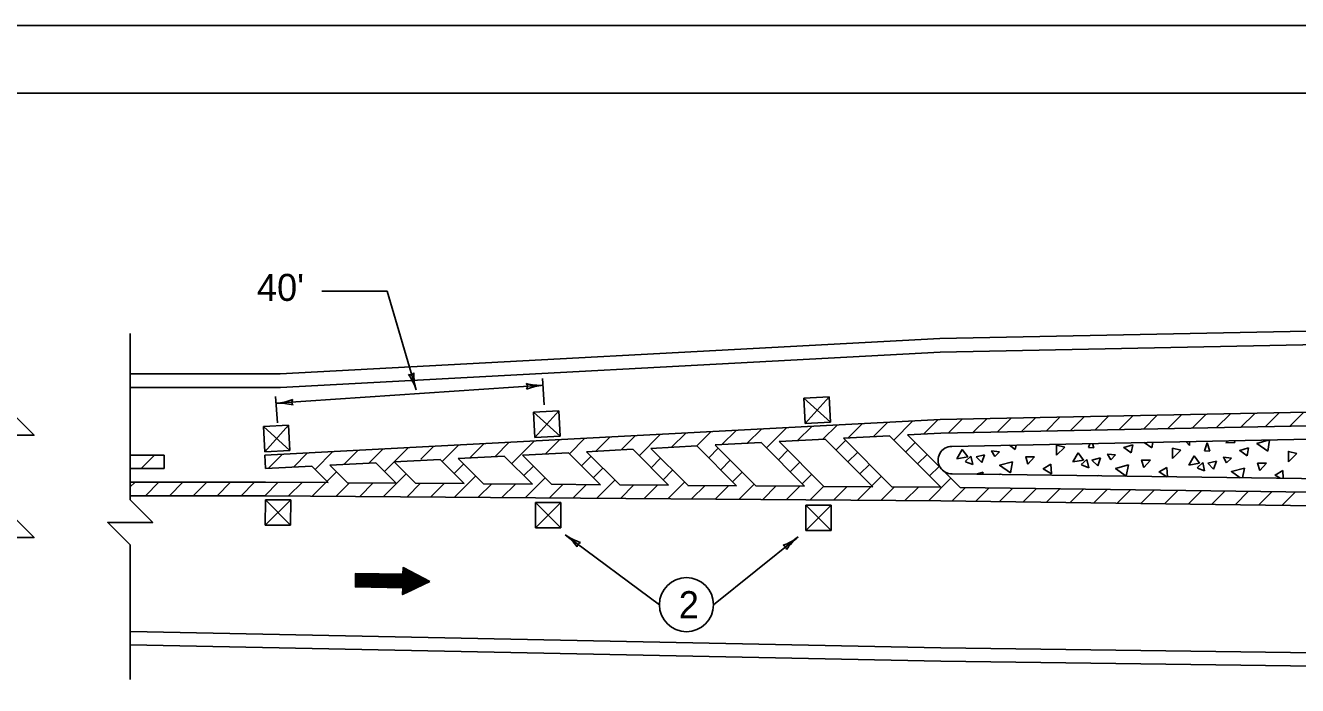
# Model space of a CAD drawing. Extents: x 998.7 to 1037.3, y 998.8 to 1023.1.
# Drawn here: x 1014.6 to 1024.01, y 1017.12 to 1022 of the extents above; entities that cross this region are included whole.
import ezdxf

# ---------------------------------------------------------------- set-up
doc = ezdxf.new("R2010")
doc.units = 0
for name, color, linetype in [('Level 1', 7, 'Continuous'), ('Level 10', 7, 'Continuous'), ('Level 14', 7, 'Continuous')]:
    doc.layers.add(name, color=color, linetype=linetype)

msp = doc.modelspace()

# ---------------------------------------------------------------- linework, layer by layer
at = {"layer": 'Level 1'}
for p, q in [((1016.7934, 1020.0346), (1017.2755, 1020.0346)), ((1017.2755, 1020.0346), (1017.4901, 1019.3045)), ((1018.4316, 1019.3393), (1016.4542, 1019.2055)), ((1018.4249, 1019.3893), (1018.438, 1019.1948)), ((1016.4508, 1019.2565), (1016.4639, 1019.0621)), ((1020.3599, 1019.2446), (1020.5472, 1019.2544)), ((1020.3698, 1019.0573), (1020.3599, 1019.2446)), ((1020.3599, 1019.2446), (1020.557, 1019.0672)), ((1020.3698, 1019.0573), (1020.5472, 1019.2544)), ((1020.5472, 1019.2544), (1020.557, 1019.0672)), ((1018.3599, 1019.1396), (1018.5472, 1019.1494)), ((1018.3698, 1018.9523), (1018.3599, 1019.1396)), ((1018.3599, 1019.1396), (1018.557, 1018.9622)), ((1018.3698, 1018.9523), (1018.5472, 1019.1494)), ((1018.5472, 1019.1494), (1018.557, 1018.9622)), ((1023.5958, 1019.0294), (1023.6978, 1019.1315)), ((1023.7761, 1019.0331), (1023.8782, 1019.1351)), ((1023.9565, 1019.0367), (1024.0585, 1019.1387)), ((1016.3599, 1019.0346), (1016.5472, 1019.0444)), ((1016.3698, 1018.8473), (1016.5472, 1019.0444)), ((1016.5472, 1019.0444), (1016.557, 1018.8572)), ((1020.557, 1019.0672), (1020.3698, 1019.0573)), ((1020.5004, 1018.9393), (1020.6059, 1019.0448)), ((1020.6868, 1018.949), (1020.7925, 1019.0546)), ((1020.8735, 1018.9588), (1020.9791, 1019.0644)), ((1021.0251, 1018.9335), (1021.1657, 1019.0743)), ((1021.2465, 1018.9783), (1021.3522, 1019.084)), ((1021.4312, 1018.9862), (1021.5332, 1019.0882)), ((1021.4549, 1018.8867), (1031.375, 1019.085)), ((1021.6115, 1018.9898), (1021.7136, 1019.0918)), ((1021.7919, 1018.9934), (1021.8939, 1019.0954)), ((1021.9723, 1018.997), (1022.0743, 1019.099)), ((1022.1527, 1019.0006), (1022.2547, 1019.1026)), ((1022.3331, 1019.0042), (1022.4351, 1019.1063)), ((1022.5134, 1019.0078), (1022.6155, 1019.1098)), ((1022.6938, 1019.0114), (1022.7958, 1019.1134)), ((1022.8742, 1019.015), (1022.9763, 1019.1171)), ((1023.0546, 1019.0186), (1023.1566, 1019.1207)), ((1023.235, 1019.0223), (1023.337, 1019.1243)), ((1023.4153, 1019.0258), (1023.5174, 1019.1278)), ((1016.3698, 1018.8473), (1016.3599, 1019.0346)), ((1016.3599, 1019.0346), (1016.557, 1018.8572)), ((1018.557, 1018.9622), (1018.3698, 1018.9523)), ((1018.626, 1018.8327), (1018.7402, 1018.9468)), ((1018.8211, 1018.851), (1018.9268, 1018.9567)), ((1019.0078, 1018.8608), (1019.1133, 1018.9664)), ((1019.1412, 1018.8175), (1019.2998, 1018.9763)), ((1019.3808, 1018.8804), (1019.4864, 1018.986)), ((1019.5673, 1018.8902), (1019.673, 1018.9958)), ((1019.7541, 1018.9001), (1019.8596, 1019.0056)), ((1019.9406, 1018.9098), (1020.0462, 1019.0154)), ((1020.0831, 1018.8756), (1020.2328, 1019.0253)), ((1020.3138, 1018.9294), (1020.4193, 1019.035)), ((1016.557, 1018.8572), (1016.3698, 1018.8473)), ((1016.7422, 1018.7166), (1016.8744, 1018.8488)), ((1016.9553, 1018.7529), (1017.061, 1018.8587)), ((1017.1418, 1018.7628), (1017.2474, 1018.8684)), ((1017.3283, 1018.7725), (1017.4341, 1018.8783)), ((1017.5255, 1018.7928), (1017.6207, 1018.888)), ((1017.6842, 1018.7748), (1017.8073, 1018.8978)), ((1017.8882, 1018.802), (1017.9938, 1018.9077)), ((1018.0748, 1018.8118), (1018.1804, 1018.9174)), ((1018.1993, 1018.7594), (1018.367, 1018.9273)), ((1018.4479, 1018.8314), (1018.5536, 1018.937)), ((1019.6563, 1018.8023), (1019.7272, 1018.8732)), ((1020.1715, 1018.7872), (1020.2423, 1018.8579)), ((1020.5983, 1018.8604), (1020.669, 1018.9311)), ((1021.1134, 1018.8452), (1021.1842, 1018.9159)), ((1021.5333, 1018.8635), (1021.4932, 1018.7951)), ((1021.5733, 1018.8093), (1021.5333, 1018.8635)), ((1021.7737, 1018.8116), (1021.809, 1018.847)), ((1021.9245, 1018.8635), (1021.9311, 1018.8962)), ((1022.0778, 1018.8988), (1022.0778, 1018.8991)), ((1022.2309, 1018.8211), (1022.2922, 1018.8823)), ((1022.4773, 1018.9071), (1022.4666, 1018.8776)), ((1022.4666, 1018.8776), (1022.5067, 1018.8753)), ((1022.5067, 1018.8753), (1022.4968, 1018.9075)), ((1022.7825, 1018.8399), (1022.7943, 1018.8988)), ((1022.9357, 1018.8753), (1022.9425, 1018.9164)), ((1023.0889, 1018.7975), (1023.1502, 1018.8588)), ((1023.2138, 1018.8941), (1023.1888, 1018.9213)), ((1023.2158, 1018.9218), (1023.2138, 1018.8941)), ((1023.3458, 1018.913), (1023.3246, 1018.8541)), ((1023.3246, 1018.8541), (1023.3647, 1018.8517)), ((1023.3647, 1018.8517), (1023.3458, 1018.913)), ((1023.4825, 1018.913), (1023.4984, 1018.9275)), ((1023.4825, 1018.913), (1023.5508, 1018.9153)), ((1023.5469, 1018.9285), (1023.5508, 1018.9153)), ((1023.6404, 1018.8163), (1023.6522, 1018.8753)), ((1023.7937, 1018.8517), (1023.8073, 1018.9337)), ((1015.375, 1018.8193), (1015.3783, 1018.8225)), ((1015.455, 1018.7225), (1015.555, 1018.8225)), ((1015.625, 1018.7225), (1015.625, 1018.8225)), ((1016.3698, 1018.8223), (1016.375, 1018.7225)), ((1016.3956, 1018.7236), (1016.5013, 1018.8293)), ((1016.5822, 1018.7334), (1016.6878, 1018.839)), ((1017.2573, 1018.7014), (1017.3281, 1018.7722)), ((1017.7725, 1018.6863), (1017.8432, 1018.757)), ((1018.7145, 1018.7443), (1018.7852, 1018.815)), ((1019.2295, 1018.7292), (1019.3003, 1018.7999)), ((1019.7448, 1018.714), (1019.8155, 1018.7848)), ((1020.2599, 1018.6988), (1020.3306, 1018.7695)), ((1020.6867, 1018.772), (1020.7574, 1018.8428)), ((1020.7751, 1018.6837), (1020.8458, 1018.7543)), ((1021.2018, 1018.7569), (1021.2725, 1018.8276)), ((1021.4932, 1018.7951), (1021.5733, 1018.8093)), ((1021.5969, 1018.814), (1021.5544, 1018.7763)), ((1021.5568, 1018.7739), (1021.611, 1018.7527)), ((1021.611, 1018.7527), (1021.5969, 1018.814)), ((1021.6983, 1018.8258), (1021.6346, 1018.8093)), ((1021.6346, 1018.8093), (1021.677, 1018.7668)), ((1021.677, 1018.7668), (1021.6983, 1018.8258)), ((1021.8892, 1018.6914), (1021.9057, 1018.7739)), ((1022.0188, 1018.7551), (1022.0683, 1018.8093)), ((1022.1932, 1018.6843), (1022.1885, 1018.7551)), ((1022.3912, 1018.8399), (1022.3512, 1018.7716)), ((1022.3512, 1018.7716), (1022.4313, 1018.7857)), ((1022.4313, 1018.7857), (1022.3912, 1018.8399)), ((1022.4548, 1018.7904), (1022.4124, 1018.7527)), ((1022.469, 1018.7292), (1022.4548, 1018.7904)), ((1022.5562, 1018.8022), (1022.4926, 1018.7857)), ((1022.4926, 1018.7857), (1022.535, 1018.7433)), ((1022.535, 1018.7433), (1022.5562, 1018.8022)), ((1022.6316, 1018.7881), (1022.667, 1018.8234)), ((1022.8768, 1018.7315), (1022.9263, 1018.7857)), ((1023.2492, 1018.8163), (1023.2091, 1018.748)), ((1023.2091, 1018.748), (1023.2893, 1018.7622)), ((1023.2893, 1018.7622), (1023.2492, 1018.8163)), ((1023.3128, 1018.7668), (1023.2703, 1018.7292)), ((1023.3269, 1018.7056), (1023.3128, 1018.7668)), ((1023.4142, 1018.7786), (1023.3505, 1018.7622)), ((1023.3505, 1018.7622), (1023.3929, 1018.7197)), ((1023.3929, 1018.7197), (1023.4142, 1018.7786)), ((1023.4896, 1018.7645), (1023.5249, 1018.7998)), ((1023.7347, 1018.7079), (1023.7842, 1018.7622)), ((1023.9468, 1018.7739), (1024.0081, 1018.8352)), ((1016.8306, 1018.6283), (1016.9013, 1018.699)), ((1017.3459, 1018.6133), (1017.4166, 1018.6839)), ((1017.775, 1018.512), (1017.9316, 1018.6686)), ((1018.2877, 1018.6711), (1018.3583, 1018.7418)), ((1018.8028, 1018.6559), (1018.8735, 1018.7267)), ((1019.3179, 1018.6408), (1019.3887, 1018.7115)), ((1019.8332, 1018.6257), (1019.9038, 1018.6963)), ((1020.3483, 1018.6105), (1020.419, 1018.6812)), ((1020.8634, 1018.5953), (1020.9342, 1018.666)), ((1021.2903, 1018.6684), (1021.3609, 1018.7392)), ((1021.4589, 1018.6838), (1021.4589, 1018.6841)), ((1034.8727, 1018.5049), (1021.4589, 1018.6838)), ((1021.6833, 1018.6808), (1021.6864, 1018.6962)), ((1021.8161, 1018.6843), (1021.8088, 1018.6792)), ((1021.8161, 1018.6791), (1021.8161, 1018.6843)), ((1022.4148, 1018.7503), (1022.469, 1018.7292)), ((1022.5438, 1018.6693), (1022.5444, 1018.6726)), ((1022.7471, 1018.6678), (1022.7636, 1018.7503)), ((1023.0511, 1018.6626), (1023.0464, 1018.7315)), ((1023.2728, 1018.7268), (1023.3269, 1018.7056)), ((1023.6073, 1018.6552), (1023.6216, 1018.7268)), ((1023.9082, 1018.6512), (1023.9044, 1018.7079)), ((1015.375, 1018.5869), (1015.4106, 1018.6225)), ((1015.4874, 1018.5225), (1015.5874, 1018.6225)), ((1015.6642, 1018.5225), (1015.7642, 1018.6225)), ((1015.8409, 1018.5225), (1015.9409, 1018.6225)), ((1016.0178, 1018.5225), (1016.1178, 1018.6225)), ((1016.1945, 1018.5225), (1016.2945, 1018.6225)), ((1016.3713, 1018.5225), (1016.4706, 1018.6218)), ((1016.5468, 1018.5213), (1016.6461, 1018.6205)), ((1016.7223, 1018.5199), (1016.8216, 1018.6193)), ((1016.8977, 1018.5186), (1016.997, 1018.6179)), ((1017.0732, 1018.5173), (1017.1724, 1018.6165)), ((1017.2486, 1018.5159), (1017.3478, 1018.6152)), ((1017.4241, 1018.5147), (1017.5233, 1018.6139)), ((1017.5995, 1018.5133), (1017.6988, 1018.6126)), ((1017.9504, 1018.5107), (1018.0498, 1018.6099)), ((1018.1259, 1018.5093), (1018.2253, 1018.6086)), ((1018.3013, 1018.5081), (1018.4468, 1018.6535)), ((1018.4768, 1018.5068), (1018.5761, 1018.6059)), ((1018.6523, 1018.5054), (1018.7514, 1018.6046)), ((1018.8278, 1018.5041), (1018.9618, 1018.6383)), ((1019.0032, 1018.5028), (1019.1025, 1018.6021)), ((1019.1787, 1018.5015), (1019.2779, 1018.6008)), ((1019.3542, 1018.5002), (1019.4771, 1018.6231)), ((1019.5296, 1018.4988), (1019.6287, 1018.5981)), ((1019.7051, 1018.4975), (1019.8043, 1018.5968)), ((1019.8805, 1018.4962), (1019.9923, 1018.608)), ((1020.056, 1018.4949), (1020.1553, 1018.5942)), ((1020.2314, 1018.4936), (1020.3307, 1018.5928)), ((1020.4069, 1018.4923), (1020.5062, 1018.5915)), ((1020.5823, 1018.4909), (1020.6816, 1018.5902)), ((1020.7578, 1018.4896), (1020.8573, 1018.5888)), ((1020.9333, 1018.4883), (1021.0324, 1018.5875)), ((1021.1088, 1018.487), (1021.2078, 1018.5863)), ((1021.2842, 1018.4857), (1021.4493, 1018.6508)), ((1021.4592, 1018.4838), (1021.5578, 1018.5825)), ((1021.6336, 1018.4815), (1021.7323, 1018.5803)), ((1021.8081, 1018.4792), (1021.9068, 1018.5779)), ((1021.9825, 1018.4769), (1022.0812, 1018.5756)), ((1022.1569, 1018.4746), (1022.2557, 1018.5733)), ((1022.3314, 1018.4723), (1022.4301, 1018.5709)), ((1022.5058, 1018.4699), (1022.6045, 1018.5686)), ((1022.6803, 1018.4676), (1022.779, 1018.5663)), ((1016.3738, 1018.305), (1016.375, 1018.4925)), ((1016.3738, 1018.305), (1016.5625, 1018.4913)), ((1016.375, 1018.4925), (1016.5625, 1018.4913)), ((1016.375, 1018.4925), (1016.5613, 1018.3038)), ((1016.5625, 1018.4913), (1016.5613, 1018.3038)), ((1018.3738, 1018.285), (1018.375, 1018.4725)), ((1018.3738, 1018.285), (1018.5625, 1018.4713)), ((1018.375, 1018.4725), (1018.5625, 1018.4713)), ((1018.375, 1018.4725), (1018.5613, 1018.2838)), ((1018.5625, 1018.4713), (1018.5613, 1018.2838)), ((1022.8548, 1018.4653), (1022.9534, 1018.5639)), ((1023.0292, 1018.4629), (1023.1279, 1018.5616)), ((1023.2037, 1018.4606), (1023.3023, 1018.5593)), ((1023.3781, 1018.4583), (1023.4768, 1018.5569)), ((1023.5526, 1018.4559), (1023.6513, 1018.5547)), ((1023.727, 1018.4536), (1023.8257, 1018.5523)), ((1023.9014, 1018.4513), (1024.0002, 1018.55)), ((1020.3738, 1018.265), (1020.375, 1018.4525)), ((1020.3738, 1018.265), (1020.5625, 1018.4513)), ((1020.375, 1018.4525), (1020.5625, 1018.4513)), ((1020.375, 1018.4525), (1020.5613, 1018.2638)), ((1020.5625, 1018.4513), (1020.5613, 1018.2638)), ((1016.5613, 1018.3038), (1016.3738, 1018.305)), ((1018.5613, 1018.2838), (1018.3738, 1018.285)), ((1019.2914, 1017.7164), (1018.5938, 1018.2335)), ((1019.6914, 1017.7164), (1020.3172, 1018.217)), ((1020.5613, 1018.2638), (1020.3738, 1018.265))]:
    msp.add_line(p, q, dxfattribs=at)
for points in [[(1015.375, 1019.4225), (1016.4848, 1019.4225), (1021.3658, 1019.6848), (1031.3718, 1019.885), (1034.8727, 1019.9666)], [(1015.375, 1019.3225), (1016.4874, 1019.3225), (1021.3694, 1019.5849), (1031.374, 1019.785), (1034.8727, 1019.8665)], [(1014.4626, 1019.7225), (1014.4626, 1019.1697), (1014.6626, 1018.9697), (1014.2626, 1018.9697), (1014.4626, 1018.7697), (1014.4626, 1018.413), (1014.6626, 1018.213), (1014.2626, 1018.213), (1014.4626, 1018.013), (1014.4626, 1017.5356)], [(1015.375, 1017.1625), (1015.375, 1018.1583), (1015.2083, 1018.3249), (1015.5417, 1018.3249), (1015.375, 1018.4916), (1015.375, 1019.7225)], [(1034.8727, 1019.285), (1031.374, 1019.285), (1021.3694, 1019.0849), (1016.3698, 1018.8223)], [(1021.128, 1018.9721), (1021.373, 1018.985), (1031.375, 1019.185), (1034.8727, 1019.185)], [(1020.6529, 1018.9473), (1020.9935, 1018.9651)], [(1020.653, 1018.9472), (1021.0124, 1018.5877)], [(1020.9935, 1018.9651), (1021.3737, 1018.585)], [(1021.5171, 1018.5831), (1021.1279, 1018.9722)], [(1018.7528, 1018.8474), (1019.0933, 1018.8653)], [(1018.7528, 1018.8474), (1018.9973, 1018.6028)], [(1019.0934, 1018.8653), (1019.3586, 1018.6001)], [(1019.2278, 1018.8723), (1019.5685, 1018.8903)], [(1019.2278, 1018.8723), (1019.5011, 1018.5991)], [(1019.5685, 1018.8903), (1019.8624, 1018.5963)], [(1019.7028, 1018.8974), (1020.0433, 1018.9153)], [(1019.703, 1018.8973), (1020.005, 1018.5953)], [(1020.0434, 1018.9152), (1020.3663, 1018.5926)], [(1020.1778, 1018.9223), (1020.5186, 1018.9402)], [(1020.1778, 1018.9223), (1020.5088, 1018.5915)], [(1020.5186, 1018.9402), (1020.8699, 1018.5888)], [(1021.7737, 1018.8116), (1021.7501, 1018.8541), (1021.809, 1018.847)], [(1021.9245, 1018.8635), (1021.8817, 1018.8952)], [(1022.0778, 1018.8988), (1022.0773, 1018.8991)], [(1022.2309, 1018.8211), (1022.2309, 1018.8965), (1022.2922, 1018.8823)], [(1022.7825, 1018.8399), (1022.7283, 1018.88), (1022.7943, 1018.8988)], [(1022.9357, 1018.8753), (1022.8792, 1018.9152)], [(1023.0889, 1018.7975), (1023.0889, 1018.8729), (1023.1502, 1018.8588)], [(1023.6404, 1018.8163), (1023.5862, 1018.8564), (1023.6522, 1018.8753)], [(1023.7937, 1018.8517), (1023.7135, 1018.9083), (1023.7975, 1018.9335)], [(1023.9468, 1018.7739), (1023.9468, 1018.8493), (1024.0081, 1018.8352)], [(1015.375, 1018.8225), (1015.625, 1018.8225)], [(1016.8527, 1018.7476), (1017.1932, 1018.7654)], [(1017.1931, 1018.7655), (1017.3439, 1018.6153)], [(1017.3277, 1018.7725), (1017.6685, 1018.7904)], [(1017.3277, 1018.7725), (1017.4867, 1018.6142)], [(1017.6685, 1018.7904), (1017.8473, 1018.6115)], [(1017.8028, 1018.7975), (1018.1433, 1018.8153)], [(1017.8028, 1018.7975), (1017.9897, 1018.6104)], [(1018.1433, 1018.8153), (1018.3511, 1018.6077)], [(1018.2776, 1018.8225), (1018.6183, 1018.8403)], [(1018.2776, 1018.8225), (1018.4937, 1018.6066)], [(1018.6183, 1018.8403), (1018.8548, 1018.6039)], [(1021.8892, 1018.6914), (1021.809, 1018.748), (1021.9057, 1018.7739)], [(1022.0188, 1018.7551), (1022.0023, 1018.8093), (1022.0683, 1018.8093)], [(1022.1932, 1018.6843), (1022.1319, 1018.7221), (1022.1885, 1018.7551)], [(1022.6316, 1018.7881), (1022.6081, 1018.8305), (1022.667, 1018.8234)], [(1022.8768, 1018.7315), (1022.8603, 1018.7857), (1022.9263, 1018.7857)], [(1023.4896, 1018.7645), (1023.466, 1018.8069), (1023.5249, 1018.7998)], [(1023.7347, 1018.7079), (1023.7182, 1018.7622), (1023.7842, 1018.7622)], [(1015.375, 1018.7225), (1015.625, 1018.7225)], [(1016.375, 1018.7225), (1016.7181, 1018.7406)], [(1016.7182, 1018.7405), (1016.8399, 1018.619)], [(1016.8527, 1018.7476), (1016.9825, 1018.618)], [(1021.6352, 1018.6815), (1021.6864, 1018.6962)], [(1022.5337, 1018.6695), (1022.5444, 1018.6726)], [(1022.7471, 1018.6678), (1022.667, 1018.7244), (1022.7636, 1018.7503)], [(1023.0481, 1018.6627), (1022.9899, 1018.6985), (1023.0464, 1018.7315)], [(1023.5893, 1018.6554), (1023.5249, 1018.7008), (1023.6216, 1018.7268)], [(1023.8859, 1018.6515), (1023.8478, 1018.6749), (1023.9044, 1018.7079)], [(1016.8398, 1018.6191), (1016.3754, 1018.6225), (1015.375, 1018.6225)], [(1016.9825, 1018.618), (1017.344, 1018.6152)], [(1017.4867, 1018.6142), (1017.8473, 1018.6114)], [(1017.9898, 1018.6103), (1018.3511, 1018.6077)], [(1018.4937, 1018.6066), (1018.8549, 1018.6038)], [(1018.9973, 1018.6028), (1019.3585, 1018.6002)], [(1019.5012, 1018.599), (1019.8624, 1018.5963)], [(1020.005, 1018.5953), (1020.3663, 1018.5926)], [(1020.5088, 1018.5915), (1020.8699, 1018.5888)], [(1021.0124, 1018.5877), (1021.3737, 1018.585)], [(1034.8727, 1018.405), (1021.5171, 1018.5831)], [(1015.375, 1018.5225), (1016.375, 1018.5225), (1021.3737, 1018.485), (1034.8727, 1018.3049)], [(1017.578, 1017.8948), (1017.0423, 1017.9055)], [(1017.578, 1017.8948), (1017.0423, 1017.9055)], [(1017.568, 1017.8999), (1017.0423, 1017.9105)], [(1017.5581, 1017.9052), (1017.0424, 1017.9155)], [(1017.5482, 1017.9103), (1017.0426, 1017.9205)], [(1017.5383, 1017.9156), (1017.0427, 1017.9255)], [(1017.5183, 1017.9259), (1017.0428, 1017.9355)], [(1017.5283, 1017.9208), (1017.0428, 1017.9305)], [(1017.5084, 1017.9312), (1017.0429, 1017.9405)], [(1017.4935, 1017.9389), (1017.0431, 1017.948)], [(1017.4985, 1017.9363), (1017.0431, 1017.9455)], [(1017.4737, 1017.9493), (1017.3933, 1017.951)], [(1017.4836, 1017.9442), (1017.3932, 1017.946)], [(1017.4638, 1017.9546), (1017.3933, 1017.956)], [(1017.4538, 1017.9598), (1017.3934, 1017.961)], [(1017.4438, 1017.9649), (1017.3935, 1017.966)], [(1017.4339, 1017.9702), (1017.3937, 1017.9709)], [(1017.414, 1017.9806), (1017.3938, 1017.9809)], [(1017.424, 1017.9753), (1017.3938, 1017.9759)], [(1017.4041, 1017.9858), (1017.3939, 1017.9859)], [(1017.3942, 1017.9909), (1017.394, 1017.9909)], [(1017.4955, 1017.8414), (1017.0412, 1017.8505)], [(1017.5157, 1017.851), (1017.0413, 1017.8605)], [(1017.5056, 1017.8462), (1017.0413, 1017.8555)], [(1017.5258, 1017.8558), (1017.0414, 1017.8655)], [(1017.5358, 1017.8606), (1017.0416, 1017.8705)], [(1017.5458, 1017.8654), (1017.0417, 1017.8755)], [(1017.566, 1017.875), (1017.0418, 1017.8855)], [(1017.5559, 1017.8702), (1017.0418, 1017.8805)], [(1017.576, 1017.8798), (1017.0419, 1017.8905)], [(1017.5861, 1017.8846), (1017.0421, 1017.8955)], [(1017.5879, 1017.8896), (1017.0422, 1017.9005)], [(1017.4352, 1017.8126), (1017.3905, 1017.8135)], [(1017.4453, 1017.8174), (1017.3906, 1017.8185)], [(1017.4553, 1017.8222), (1017.3907, 1017.8235)], [(1017.4653, 1017.827), (1017.3908, 1017.8285)], [(1017.4754, 1017.8318), (1017.3909, 1017.8335)], [(1017.4754, 1017.8318), (1017.3909, 1017.8335)], [(1017.4855, 1017.8366), (1017.391, 1017.8385)], [(1017.3949, 1017.7934), (1017.3901, 1017.7935)], [(1017.405, 1017.7982), (1017.3902, 1017.7985)], [(1017.4151, 1017.803), (1017.3903, 1017.8035)], [(1017.4251, 1017.8078), (1017.3904, 1017.8085)], [(1015.3757, 1017.5184), (1021.3753, 1017.3984), (1034.875, 1017.2184)], [(1015.3737, 1017.4184), (1021.3737, 1017.2984), (1034.8737, 1017.1184)]]:
    msp.add_lwpolyline(points, dxfattribs=at)
msp.add_lwpolyline([(1017.592, 1017.8874), (1017.394, 1017.991), (1017.393, 1017.941), (1017.0431, 1017.948), (1017.0411, 1017.8481), (1017.391, 1017.8411), (1017.39, 1017.7911)], close=True, dxfattribs=at)
msp.add_circle((1019.4914, 1017.7164), 0.2, dxfattribs=at)
for centre, radius, start, end in [((1017.4483, 1019.447), 0.0312, 245.15351, 327.27021), ((1017.1153, 1019.1943), 0.3906, 16.37892, 35.0477), ((1017.8649, 1019.4147), 0.3906, 177.72608, 196.37281), ((1018.4052, 1019.729), 0.3906, 255.21659, 273.86333), ((1018.2834, 1019.3293), 0.0312, 322.64403, 44.76073), ((1018.4579, 1018.9495), 0.3906, 93.86944, 112.53822), ((1018.4579, 1018.9495), 0.3906, 93.85721, 93.86944), ((1016.4279, 1019.5952), 0.3906, 273.86944, 292.53822), ((1016.6024, 1019.2155), 0.0312, 142.64403, 224.76073), ((1017.1153, 1019.1943), 0.3906, 16.36669, 16.37892), ((1016.4279, 1019.5952), 0.3906, 273.85721, 273.86944), ((1016.4806, 1018.8158), 0.3906, 75.21659, 93.86333), ((1021.4549, 1018.7853), 0.1013, 90, 272.25679), ((1018.8235, 1018.5495), 0.3906, 233.98244, 233.99467), ((1018.8235, 1018.5495), 0.3906, 233.99467, 252.66345), ((1018.3642, 1017.9175), 0.3906, 35.34183, 53.98856), ((1020.0747, 1018.5232), 0.3906, 289.7231, 308.36983), ((1020.5597, 1017.9108), 0.3906, 128.37594, 147.04473), ((1020.5597, 1017.9108), 0.3906, 128.36372, 128.37594), ((1018.714, 1018.1462), 0.0312, 102.76926, 184.88596), ((1020.2007, 1018.1248), 0.0312, 357.15054, 79.26724)]:
    msp.add_arc(centre, radius, start, end, dxfattribs=at)
at = {"layer": 'Level 10'}
msp.add_line((1007, 1021.5), (1035.5, 1021.5), dxfattribs=at)
at = {"layer": 'Level 14'}
msp.add_line((1000, 1022), (1036, 1022), dxfattribs=at)

# ---------------------------------------------------------------- texts
at = {"layer": 'Level 1'}
for s, p in [("40'", (1016.3125, 1019.9629)), ('2', (1019.4347, 1017.6164))]:
    msp.add_text(s, height=0.2, dxfattribs=at).set_placement(p)

doc.saveas('drawing.dxf')
